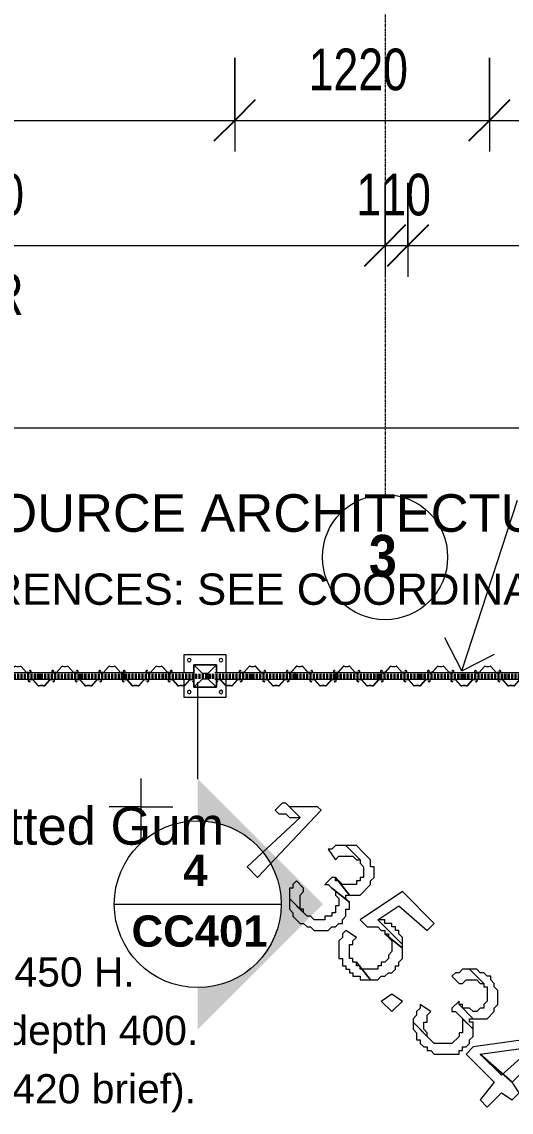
# Model space of a CAD drawing. Header units: millimetres. Extents: x -3370 to 37592, y -25802 to 13127.
# Drawn here: x 11013 to 13359, y -12282 to -7055 of the extents above; entities that cross this region are included whole.
import ezdxf

# ---------------------------------------------------------------- set-up
doc = ezdxf.new("R2010")
doc.units = ezdxf.units.MM
doc.linetypes.add('Boundary', pattern=[16, 10, -3, 0, -3])
doc.linetypes.add('Grid Line', pattern=[22.225, 12.7, -3.175, 3.175, -3.175])
for name, color, linetype, lineweight in [('2 Hoop survey', 8, 'Continuous', 9), ('A-ANNO-DIMS', 211, 'Continuous', 9), ('A-ANNO-DIMS-100', 211, 'Continuous', 9), ('A-FLOR-HRAL', 11, 'Continuous', 9), ('C-PROP-LINE', 91, 'Boundary', 70), ('G-ANNO-SYMB', 111, 'Continuous', 9), ('G-ANNO-TEXT', 231, 'Continuous', 9), ('S-GRID', 1, 'Continuous', 9), ('S-GRID-IDEN', 1, 'Continuous', 9), ('默认', 18, 'Continuous', 9)]:
    doc.layers.add(name, color=color, linetype=linetype, lineweight=lineweight)
doc.layers.add('ID_REVISION_MARKUP', color=7, linetype='Continuous', lineweight=25, true_color=0xc83228)
doc.styles.add('Arial_B', font='arialbd.ttf', dxfattribs={"height": 150})
doc.styles.add('Avenir_1', font='', dxfattribs={"width": 0.8, "height": 200})
doc.styles.add('Avenir_B', font='', dxfattribs={"width": 0.9, "height": 200})
doc.styles.add('ID_SANS', font='Arial.ttf')
doc.styles.get('Avenir_1').set_extended_font_data('Avenir')
doc.styles.get('Avenir_B').set_extended_font_data('Avenir', bold=True)
doc.dimstyles.new('OJID-2_0mm_Diagonal_Tick', dxfattribs={"dimscale": 304.8, "dimtxt": 282.499429, "dimasz": 0.656168, "dimexe": 0.492126, "dimexo": 0.0625, "dimgap": 0.164042, "dimtad": 1, "dimdsep": 46, "dimtxsty": 'Avenir_1', "dimblk1": 'OBLIQUE', "dimblk2": 'OBLIQUE', "dimsah": 1, "dimcen": 0.09, "dimdle": 0.492126, "dimazin": 3, "dimtfac": 1, "dimtdec": 4, "dimtix": 1, "dimtmove": 0, "dimatfit": 3, "dimfxl": 0.984252, "dimfxlon": 1, "dimtvp": 1, "dimtolj": 1, "dimarcsym": 2})

# ---------------------------------------------------------------- blocks, each defined once
blk = doc.blocks.new('2 Hoop survey-1260670-Lower Ground Floor')
at = {"layer": '默认', "color": 9}
for p, q in [((60014.6, -493.7), (60014.6, -781.6)), ((60014.6, -629.2), (59862.2, -629.2)), ((60014.6, -629.2), (60167, -629.2))]:
    blk.add_line(p, q, dxfattribs=at)
at = {"layer": '默认', "color": 9, "flags": 128}
for points in [[(60725.8, -629.2), (60708.8, -612.3), (60691.9, -612.3), (60658, -646.1), (60675, -663.1), (60708.8, -663.1), (60725.8, -680), (60776.6, -680)], [(60878.1, -646.1), (60861.2, -629.2), (60725.8, -629.2), (60776.6, -680), (60522.6, -917), (60573.4, -967.8)], [(60996.7, -815.5), (60945.9, -815.5), (60928.9, -832.4), (60912, -832.4), (60945.9, -883.2), (60962.8, -866.3), (61030.5, -866.3), (61047.5, -883.2), (61064.4, -883.2)], [(61081.3, -849.3), (61047.5, -815.5), (60996.7, -815.5), (61064.4, -883.2), (61064.4, -900.1), (61081.3, -917), (61081.3, -967.8), (61064.4, -967.8), (61064.4, -984.8), (61047.5, -984.8), (61047.5, -1001.7), (60979.7, -1001.7), (60962.8, -984.8), (60945.9, -984.8), (60945.9, -967.8), (61013.6, -1052.5), (61064.4, -1052.5), (61115.2, -1001.7), (61115.2, -984.8), (61132.1, -967.8), (61132.1, -917), (61115.2, -917), (61115.2, -883.2)], [(60793.5, -1018.6), (60759.6, -984.8), (60742.7, -1001.7), (60742.7, -1018.6), (60725.8, -1018.6), (60725.8, -1069.4), (60793.5, -1137.2), (60793.5, -1120.2), (60776.6, -1120.2), (60776.6, -1052.5), (60793.5, -1035.6)], [(60928.9, -967.8), (60895.1, -1001.7), (60912, -1001.7), (60928.9, -1018.6), (61013.6, -1086.4), (60996.7, -1069.4), (60996.7, -1052.5), (61013.6, -1052.5), (60945.9, -967.8)], [(61013.6, -1086.4), (60928.9, -1018.6), (60945.9, -1035.6), (60945.9, -1052.5), (60962.8, -1069.4), (60962.8, -1103.3), (60945.9, -1103.3), (60945.9, -1137.2), (60928.9, -1137.2), (60928.9, -1154.1), (60895.1, -1154.1), (60895.1, -1171), (60844.3, -1171), (60827.3, -1154.1), (60810.4, -1154.1), (60725.8, -1069.4), (60725.8, -1120.2), (60742.7, -1137.2), (60742.7, -1154.1), (60776.6, -1188), (60793.5, -1188), (60810.4, -1204.9), (60827.3, -1204.9), (60844.3, -1221.8), (60912, -1221.8), (60928.9, -1204.9), (60945.9, -1204.9), (60962.8, -1188), (60979.7, -1188), (60979.7, -1171), (60996.7, -1154.1), (60996.7, -1120.2), (61013.6, -1120.2)], [(61420, -1188), (61267.6, -1035.6), (61064.4, -1171), (61098.3, -1204.9), (61149.1, -1204.9), (61166, -1221.8), (61182.9, -1221.8), (61182.9, -1238.8), (61267.6, -1306.5), (61267.6, -1289.6), (61149.1, -1171), (61250.7, -1103.3), (61386.1, -1221.8)], [(61233.7, -1204.9), (61216.8, -1204.9), (61216.8, -1188), (61182.9, -1188), (61182.9, -1171), (61149.1, -1171), (61267.6, -1289.6), (61267.6, -1255.7), (61250.7, -1238.8), (61250.7, -1221.8), (61233.7, -1221.8)], [(61047.5, -1255.7), (60996.7, -1221.8), (60979.7, -1238.8), (60979.7, -1255.7), (60962.8, -1272.6), (60962.8, -1357.3), (60979.7, -1357.3), (60979.7, -1391.2), (60996.7, -1391.2), (60996.7, -1408.1), (61013.6, -1408.1), (61013.6, -1425), (61030.5, -1425), (61030.5, -1442), (61064.4, -1442), (61064.4, -1458.9), (61115.2, -1458.9), (61047.5, -1374.2), (61030.5, -1374.2), (61030.5, -1357.3), (61013.6, -1357.3), (61013.6, -1289.6), (61030.5, -1289.6), (61030.5, -1272.6)], [(61267.6, -1306.5), (61182.9, -1238.8), (61199.9, -1238.8), (61199.9, -1255.7), (61216.8, -1272.6), (61216.8, -1323.4), (61199.9, -1340.4), (61199.9, -1357.3), (61182.9, -1374.2), (61166, -1374.2), (61166, -1391.2), (61149.1, -1391.2), (61149.1, -1408.1), (61064.4, -1408.1), (61064.4, -1391.2), (61047.5, -1391.2), (61047.5, -1374.2), (61115.2, -1458.9), (61149.1, -1458.9), (61166, -1442), (61182.9, -1442), (61199.9, -1425), (61216.8, -1425), (61233.7, -1408.1), (61233.7, -1391.2), (61250.7, -1391.2), (61250.7, -1374.2), (61267.6, -1357.3)], [(61589.3, -1408.1), (61555.4, -1408.1), (61538.5, -1425), (61521.6, -1425), (61504.6, -1442), (61538.5, -1475.8), (61555.4, -1475.8), (61572.4, -1458.9), (61623.2, -1458.9), (61640.1, -1475.8), (61657, -1475.8)], [(61690.9, -1442), (61674, -1442), (61657, -1425), (61640.1, -1425), (61623.2, -1408.1), (61589.3, -1408.1), (61657, -1475.8), (61657, -1492.8), (61674, -1492.8), (61674, -1560.5), (61657, -1577.4), (61657, -1594.3), (61640.1, -1594.3), (61623.2, -1611.3), (61606.2, -1611.3), (61589.3, -1594.3), (61555.4, -1594.3), (61555.4, -1577.4), (61538.5, -1577.4), (61606.2, -1645.1), (61674, -1645.1), (61707.8, -1611.3), (61707.8, -1594.3), (61724.8, -1577.4), (61724.8, -1509.7), (61707.8, -1492.8), (61707.8, -1475.8), (61690.9, -1458.9)], [(61166, -1560.5), (61216.8, -1526.6), (61267.6, -1560.5), (61216.8, -1611.3)], [(61538.5, -1560.5), (61504.6, -1594.3), (61504.6, -1611.3), (61521.6, -1611.3), (61606.2, -1695.9), (61606.2, -1662.1), (61589.3, -1662.1), (61589.3, -1645.1), (61606.2, -1645.1), (61538.5, -1577.4)], [(61403.1, -1611.3), (61352.3, -1577.4), (61352.3, -1594.3), (61335.3, -1611.3), (61335.3, -1628.2), (61318.4, -1645.1), (61318.4, -1662.1), (61386.1, -1729.8), (61386.1, -1712.9), (61369.2, -1695.9), (61369.2, -1662.1), (61386.1, -1662.1), (61386.1, -1628.2)], [(61606.2, -1695.9), (61555.4, -1645.1), (61555.4, -1712.9), (61538.5, -1712.9), (61538.5, -1729.8), (61504.6, -1763.7), (61420, -1763.7), (61318.4, -1662.1), (61318.4, -1695.9), (61335.3, -1712.9), (61335.3, -1746.7), (61352.3, -1746.7), (61352.3, -1763.7), (61369.2, -1780.6), (61386.1, -1780.6), (61386.1, -1797.5), (61403.1, -1797.5), (61420, -1814.5), (61538.5, -1814.5), (61538.5, -1797.5), (61555.4, -1797.5), (61555.4, -1780.6), (61572.4, -1780.6), (61589.3, -1763.7), (61589.3, -1746.7), (61606.2, -1729.8)], [(61995.7, -1746.7), (61894.1, -1780.6), (61741.7, -1916.1), (61640.1, -1814.5), (61792.5, -1949.9), (61995.7, -1746.7), (61961.8, -1729.8), (61606.2, -1780.6), (61572.4, -1814.5), (61707.8, -1949.9), (61640.1, -2034.6), (61674, -2068.5), (61741.7, -2000.7), (61792.5, -2034.6), (61826.4, -2000.7), (61792.5, -1949.9), (61640.1, -1814.5), (61894.1, -1780.6)]]:
    blk.add_lwpolyline(points, close=True, dxfattribs=at)
blk = doc.blocks.new('栏杆扶手 - Left Side-1798714-Lower Ground Floor')
at = {"layer": 'A-FLOR-HRAL'}
for p, q in [((-15.9, 57.8), (-15.9, 43.2)), ((-15.1, 43.2), (-15.1, 57.8)), ((-6.8, 54.4), (-6.2, 53.8)), ((-14.8, 40.8), (13.9, 15.1)), ((14.4, 15.7), (-14.3, 41.4)), ((-15.9, -43.2), (-15.9, -57.8)), ((-15.1, -57.8), (-15.1, -43.2)), ((13.9, -15.1), (-14.8, -40.8)), ((-14.3, -41.4), (14.4, -15.7)), ((-6.2, -53.8), (-6.8, -54.4))]:
    blk.add_line(p, q, dxfattribs=at)
for centre, radius, start, end in [((-10.2, 57.8), 5.65, 314.7405, 180), ((-10.2, 57.8), 4.86, 314.6981, 180), ((-12.7, 43.2), 3.17, 180, 228.1542), ((-12.7, 43.2), 2.38, 180, 228.1529), ((64.6, 0), 51, 166.5129, 193.4871), ((11.9, 12.6), 3.18, 346.5129, 50.7843), ((11.9, 12.6), 3.97, 346.5129, 50.7843), ((64.6, 0), 50.2, 166.5129, 193.4871), ((-12.7, -43.2), 3.17, 131.8458, 180), ((-12.7, -43.2), 2.38, 131.8471, 180), ((11.9, -12.6), 3.17, 309.2157, 13.4871), ((11.9, -12.6), 3.97, 309.2157, 13.4871), ((-10.2, -57.8), 5.65, 180, 45.2595), ((-10.2, -57.8), 4.86, 180, 45.3019)]:
    blk.add_arc(centre, radius, start, end, dxfattribs=at)
blk = doc.blocks.new('栏杆扶手 - Right Side-V1-Lower Ground Floor')
at = {"layer": 'A-FLOR-HRAL'}
for p, q in [((6.2, 53.8), (6.8, 54.4)), ((15.1, 57.8), (15.1, 43.2)), ((15.9, 43.2), (15.9, 57.8)), ((14.3, 41.4), (-14.4, 15.7)), ((-13.9, 15.1), (14.8, 40.8)), ((-14.4, -15.7), (14.3, -41.4)), ((14.8, -40.8), (-13.9, -15.1)), ((15.1, -43.2), (15.1, -57.8)), ((15.9, -57.8), (15.9, -43.2)), ((6.8, -54.4), (6.2, -53.8))]:
    blk.add_line(p, q, dxfattribs=at)
for centre, radius, start, end in [((10.2, 57.8), 5.65, 360, 225.2595), ((10.2, 57.8), 4.86, 0, 225.3019), ((-11.9, 12.6), 3.97, 129.2157, 193.4871), ((-64.6, 0), 50.2, 346.5129, 13.4871), ((-11.9, 12.6), 3.17, 129.2157, 193.4871), ((-64.6, 0), 51, 346.5129, 13.4871), ((12.7, 43.2), 2.38, 311.8471, 0), ((12.7, 43.2), 3.17, 311.8458, 0), ((-11.9, -12.6), 3.97, 166.5129, 230.7843), ((-11.9, -12.6), 3.18, 166.5129, 230.7843), ((12.7, -43.2), 2.38, 0, 48.1529), ((12.7, -43.2), 3.17, 0, 48.1542), ((10.2, -57.8), 5.65, 134.7405, 360), ((10.2, -57.8), 4.86, 134.6981, 0)]:
    blk.add_arc(centre, radius, start, end, dxfattribs=at)
blk = doc.blocks.new('栏杆扶手 - Right Side-V2-Lower Ground Floor')
at = {"layer": 'A-FLOR-HRAL'}
for p, q in [((6.2, 53.8), (6.8, 54.4)), ((15.1, 57.8), (15.1, 43.2)), ((15.9, 43.2), (15.9, 57.8)), ((14.3, 41.4), (-14.4, 15.7)), ((-13.9, 15.1), (14.8, 40.8)), ((-14.4, -15.7), (14.3, -41.4)), ((14.8, -40.8), (-13.9, -15.1)), ((15.1, -43.2), (15.1, -57.8)), ((15.9, -57.8), (15.9, -43.2)), ((6.8, -54.4), (6.2, -53.8))]:
    blk.add_line(p, q, dxfattribs=at)
for centre, radius, start, end in [((10.2, 57.8), 5.65, 360, 225.2595), ((10.2, 57.8), 4.86, 0, 225.3019), ((-11.9, 12.6), 3.97, 129.2157, 193.4871), ((-64.6, 0), 50.2, 346.5129, 13.4871), ((-11.9, 12.6), 3.17, 129.2157, 193.4871), ((-64.6, 0), 51, 346.5129, 13.4871), ((12.7, 43.2), 2.38, 311.8471, 0), ((12.7, 43.2), 3.17, 311.8458, 0), ((-11.9, -12.6), 3.97, 166.5129, 230.7843), ((-11.9, -12.6), 3.18, 166.5129, 230.7843), ((12.7, -43.2), 2.38, 0, 48.1529), ((12.7, -43.2), 3.17, 0, 48.1542), ((10.2, -57.8), 5.65, 134.7405, 205.1341), ((10.2, -57.8), 4.86, 134.6981, 205.1049), ((10.2, -57.8), 4.86, 331.8373, 0), ((10.2, -57.8), 5.65, 345.9213, 360)]:
    blk.add_arc(centre, radius, start, end, dxfattribs=at)
blk = doc.blocks.new('栏杆扶手 - Surface-Mounted Center-1798717-Lower Ground Floor')
at = {"layer": 'A-FLOR-HRAL'}
for p, q in [((-15.875, 101.6), (-101.6, 101.6)), ((-101.6, 101.6), (-101.6, -101.6)), ((-53.975, 53.975), (53.975, 53.975)), ((-53.975, 53.975), (-12.7, 12.7)), ((-53.975, -53.975), (-53.975, 53.975)), ((53.975, 53.975), (-53.975, 53.975)), ((-53.975, 53.975), (-53.975, -53.975)), ((12.7, 12.7), (53.975, 53.975)), ((101.6, 101.6), (15.875, 101.6)), ((53.975, 53.975), (53.975, -53.975)), ((53.975, -53.975), (53.975, 53.975)), ((101.6, -101.6), (101.6, 101.6)), ((12.7, 12.7), (-12.7, 12.7)), ((-12.7, 12.7), (-12.7, -12.7)), ((12.7, -12.7), (12.7, 12.7)), ((-53.975, -53.975), (-12.7, -12.7)), ((-12.7, -12.7), (12.7, -12.7)), ((53.975, -53.975), (12.7, -12.7)), ((-101.6, -101.6), (-15.875, -101.6)), ((-15.875, -53.975), (-53.975, -53.975)), ((-53.975, -53.975), (-15.875, -53.975)), ((53.975, -53.975), (15.875, -53.975)), ((15.875, -53.975), (53.975, -53.975)), ((15.875, -101.6), (101.6, -101.6))]:
    blk.add_line(p, q, dxfattribs=at)
for centre, start, end in [((-76.2, 76.2), 0, 180), ((-76.2, 76.2), 180, 0), ((76.2, 76.2), 0, 180), ((76.2, 76.2), 180, 0), ((-76.2, -76.2), 0, 180), ((-76.2, -76.2), 180, 0), ((76.2, -76.2), 0, 180), ((76.2, -76.2), 180, 0)]:
    blk.add_arc(centre, 8.731, start, end, dxfattribs=at)
blk = doc.blocks.new('栏杆扶手 - Right Side-1798712-Lower Ground Floor')
at = {"layer": 'A-FLOR-HRAL'}
for p, q in [((6.2, 53.8), (6.8, 54.4)), ((15.1, 57.8), (15.1, 43.2)), ((15.9, 43.2), (15.9, 57.8)), ((14.3, 41.4), (-14.4, 15.7)), ((-13.9, 15.1), (14.8, 40.8)), ((-14.4, -15.7), (14.3, -41.4)), ((14.8, -40.8), (-13.9, -15.1)), ((15.1, -43.2), (15.1, -57.8)), ((15.9, -57.8), (15.9, -43.2)), ((6.8, -54.4), (6.2, -53.8))]:
    blk.add_line(p, q, dxfattribs=at)
for centre, radius, start, end in [((10.2, 57.8), 5.65, 154.8659, 225.2595), ((10.2, 57.8), 4.86, 154.8951, 225.3019), ((10.2, 57.8), 4.86, 0, 28.1627), ((10.2, 57.8), 5.65, 360, 14.0787), ((-11.9, 12.6), 3.97, 129.2157, 193.4871), ((-64.6, 0), 50.2, 346.5129, 13.4871), ((-11.9, 12.6), 3.17, 129.2157, 193.4871), ((-64.6, 0), 51, 346.5129, 13.4871), ((12.7, 43.2), 2.38, 311.8471, 0), ((12.7, 43.2), 3.17, 311.8458, 0), ((-11.9, -12.6), 3.97, 166.5129, 230.7843), ((-11.9, -12.6), 3.18, 166.5129, 230.7843), ((12.7, -43.2), 2.38, 0, 48.1529), ((12.7, -43.2), 3.17, 0, 48.1542), ((10.2, -57.8), 5.65, 134.7405, 360), ((10.2, -57.8), 4.86, 134.6981, 0)]:
    blk.add_arc(centre, radius, start, end, dxfattribs=at)
blk = doc.blocks.new('栏杆扶手 - 栏杆扶手-2236474-Lower Ground Floor')
at = {"layer": 'A-FLOR-HRAL'}
for p, q in [((11837.9, -10175.8), (10325.3, -10175.8)), ((12324.1, -10175.8), (11938.1, -10175.8)), ((12324.1, -10207.5), (12324.1, -10175.8)), ((14314.2, -10175.8), (12324.1, -10175.8)), ((11837.9, -10207.5), (10325.3, -10207.5)), ((12324.1, -10207.5), (11938.1, -10207.5)), ((14314.2, -10207.5), (12324.1, -10207.5))]:
    blk.add_line(p, q, dxfattribs=at)
at = {"rotation": 89.99999999999982}
for name, p in [('栏杆扶手 - Surface-Mounted Center-1798717-Lower Ground Floor', (11891.8, -10191.6)), ('栏杆扶手 - Left Side-1798714-Lower Ground Floor', (10994.9, -10159.8)), ('栏杆扶手 - Left Side-1798714-Lower Ground Floor', (11220.3, -10159.8)), ('栏杆扶手 - Left Side-1798714-Lower Ground Floor', (11445.7, -10159.8)), ('栏杆扶手 - Left Side-1798714-Lower Ground Floor', (11671.1, -10159.8)), ('栏杆扶手 - Left Side-1798714-Lower Ground Floor', (12118.8, -10159.8)), ('栏杆扶手 - Left Side-1798714-Lower Ground Floor', (12344.2, -10159.8)), ('栏杆扶手 - Left Side-1798714-Lower Ground Floor', (12569.6, -10159.8)), ('栏杆扶手 - Left Side-1798714-Lower Ground Floor', (12795, -10159.8)), ('栏杆扶手 - Left Side-1798714-Lower Ground Floor', (13020.4, -10159.8)), ('栏杆扶手 - Left Side-1798714-Lower Ground Floor', (13245.8, -10159.8)), ('栏杆扶手 - Right Side-V1-Lower Ground Floor', (11107.6, -10223.4)), ('栏杆扶手 - Right Side-V1-Lower Ground Floor', (11333, -10223.4)), ('栏杆扶手 - Right Side-V1-Lower Ground Floor', (11558.4, -10223.4)), ('栏杆扶手 - Right Side-V2-Lower Ground Floor', (11777.5, -10223.4)), ('栏杆扶手 - Right Side-1798712-Lower Ground Floor', (12006.1, -10223.4)), ('栏杆扶手 - Right Side-V1-Lower Ground Floor', (12231.5, -10223.4)), ('栏杆扶手 - Right Side-V1-Lower Ground Floor', (12456.9, -10223.4)), ('栏杆扶手 - Right Side-V1-Lower Ground Floor', (12682.3, -10223.4)), ('栏杆扶手 - Right Side-V1-Lower Ground Floor', (12907.7, -10223.4)), ('栏杆扶手 - Right Side-V1-Lower Ground Floor', (13133.1, -10223.4)), ('栏杆扶手 - Right Side-V1-Lower Ground Floor', (13358.5, -10223.4))]:
    blk.add_blockref(name, p, dxfattribs=at)
blk = doc.blocks.new('Family - ___-1140397-Lower Ground Floor')
at = {"layer": 'C-PROP-LINE'}
blk.add_line((-3370.2, -10191.6), (37591.9, -10191.6), dxfattribs=at)
blk = doc.blocks.new('DIMBLOCK2-Lower Ground Floor')
at = {"layer": 'A-ANNO-DIMS-100'}
for p, q in [((9034, -7227.6), (9034, -7677.6)), ((9034, -7527.6), (9034, -7227.6)), ((12034, -7227.6), (12034, -7677.6)), ((12034, -7527.6), (12034, -7227.6)), ((9034, -7527.6), (12034, -7527.6))]:
    blk.add_line(p, q, dxfattribs=at)
at = {"layer": 'A-ANNO-DIMS-100', "lineweight": 25}
for p, q in [((9034, -7527.6), (9134, -7427.6)), ((12034, -7527.6), (12134, -7427.6)), ((9034, -7527.6), (8934, -7627.6)), ((12034, -7527.6), (11934, -7627.6))]:
    blk.add_line(p, q, dxfattribs=at)
at = {"layer": 'A-ANNO-DIMS-100', "color": 0, "insert": (10277.9, -7183.5), "char_height": 200, "width": 614.719, "attachment_point": 1, "line_spacing_factor": 1.129998, "style": 'Avenir_1'}
blk.add_mtext('3000', dxfattribs=at)
blk = doc.blocks.new('_Oblique')
at = {"color": 0, "linetype": 'ByBlock', "lineweight": -2}
blk.add_line((-0.5, -0.5), (0.5, 0.5), dxfattribs=at)
blk = doc.blocks.new('DIMBLOCK3-Lower Ground Floor')
at = {"layer": 'A-ANNO-DIMS-100'}
for p, q in [((12034, -7227.6), (12034, -7677.6)), ((12034, -7527.6), (12034, -7227.6)), ((13254, -7227.6), (13254, -7677.6)), ((13254, -7527.6), (13254, -7227.6)), ((12034, -7527.6), (13254, -7527.6))]:
    blk.add_line(p, q, dxfattribs=at)
at = {"layer": 'A-ANNO-DIMS-100', "lineweight": 25}
for p, q in [((12034, -7527.6), (12134, -7427.6)), ((13254, -7527.6), (13354, -7427.6)), ((12034, -7527.6), (11934, -7627.6)), ((13254, -7527.6), (13154, -7627.6))]:
    blk.add_line(p, q, dxfattribs=at)
at = {"layer": 'A-ANNO-DIMS-100', "color": 0, "insert": (12387.9, -7183.5), "char_height": 200, "width": 614.719, "attachment_point": 1, "line_spacing_factor": 1.129998, "style": 'Avenir_1'}
blk.add_mtext('1220', dxfattribs=at)
blk = doc.blocks.new('DIMBLOCK4-Lower Ground Floor')
at = {"layer": 'A-ANNO-DIMS-100'}
for p, q in [((13254, -7227.6), (13254, -7677.6)), ((13254, -7527.6), (13254, -7227.6)), ((16254, -7227.6), (16254, -7677.6)), ((16254, -7527.6), (16254, -7227.6)), ((13254, -7527.6), (16254, -7527.6))]:
    blk.add_line(p, q, dxfattribs=at)
at = {"layer": 'A-ANNO-DIMS-100', "lineweight": 25}
for p, q in [((13254, -7527.6), (13354, -7427.6)), ((16254, -7527.6), (16354, -7427.6)), ((13254, -7527.6), (13154, -7627.6)), ((16254, -7527.6), (16154, -7627.6))]:
    blk.add_line(p, q, dxfattribs=at)
at = {"layer": 'A-ANNO-DIMS-100', "color": 0, "insert": (14497.9, -7183.5), "char_height": 200, "width": 614.719, "attachment_point": 1, "line_spacing_factor": 1.129998, "style": 'Avenir_1'}
blk.add_mtext('3000', dxfattribs=at)
blk = doc.blocks.new('DIMBLOCK48-Lower Ground Floor')
at = {"layer": 'A-ANNO-DIMS-100'}
for p, q in [((8584, -8702.1), (8584, -9152.1)), ((8584, -9002.1), (8584, -8702.1)), ((32084, -8702.1), (32084, -9152.1)), ((32084, -9002.1), (32084, -8702.1)), ((8434, -9002.1), (32084, -9002.1))]:
    blk.add_line(p, q, dxfattribs=at)
at = {"layer": 'A-ANNO-DIMS-100', "lineweight": 25}
for p, q in [((8584, -9002.1), (8684, -8902.1)), ((32084, -9002.1), (32184, -8902.1)), ((8584, -9002.1), (8484, -9102.1)), ((32084, -9002.1), (31984, -9102.1))]:
    blk.add_line(p, q, dxfattribs=at)
at = {"layer": 'A-ANNO-DIMS-100', "color": 0, "insert": (20013.9, -8657.9), "char_height": 200, "width": 768.398, "attachment_point": 1, "line_spacing_factor": 1.129998, "style": 'Avenir_1'}
blk.add_mtext('23500', dxfattribs=at)
blk = doc.blocks.new('轴网 - Annotation - Grid Head _Circle 6mm_-283740-Lower Ground Floor')
at = {"layer": 'S-GRID-IDEN'}
blk.add_circle((0, 0), 3, dxfattribs=at)
blk = doc.blocks.new('DIMBLOCK54-Lower Ground Floor')
at = {"layer": 'A-ANNO-DIMS-100'}
for p, q in [((8854, -7827.6), (8854, -8277.6)), ((8854, -8127.6), (8854, -7827.6)), ((12754, -7827.6), (12754, -8277.6)), ((12754, -8127.6), (12754, -7827.6)), ((8854, -8127.6), (12754, -8127.6))]:
    blk.add_line(p, q, dxfattribs=at)
at = {"layer": 'A-ANNO-DIMS-100', "lineweight": 25}
for p, q in [((8854, -8127.6), (8954, -8027.6)), ((12754, -8127.6), (12854, -8027.6)), ((8854, -8127.6), (8754, -8227.6)), ((12754, -8127.6), (12654, -8227.6))]:
    blk.add_line(p, q, dxfattribs=at)
at = {"layer": 'A-ANNO-DIMS-100', "color": 0, "char_height": 200, "attachment_point": 1, "line_spacing_factor": 1.129998, "style": 'Avenir_1'}
for s, insert, width in [('3900', (10547.9, -7783.5), 614.719), ('BAR', (10581.8, -8260.1), 533.359)]:
    blk.add_mtext(s, dxfattribs=dict(at, insert=insert, width=width))
blk = doc.blocks.new('DIMBLOCK55-Lower Ground Floor')
at = {"layer": 'A-ANNO-DIMS-100'}
for p, q in [((12754, -7827.6), (12754, -8277.6)), ((12754, -8127.6), (12754, -7827.6)), ((12864, -7827.6), (12864, -8277.6)), ((12864, -8127.6), (12864, -7827.6)), ((12754, -8127.6), (12864, -8127.6))]:
    blk.add_line(p, q, dxfattribs=at)
at = {"layer": 'A-ANNO-DIMS-100', "lineweight": 25}
for p, q in [((12754, -8127.6), (12854, -8027.6)), ((12864, -8127.6), (12964, -8027.6)), ((12754, -8127.6), (12654, -8227.6)), ((12864, -8127.6), (12764, -8227.6))]:
    blk.add_line(p, q, dxfattribs=at)
at = {"layer": 'A-ANNO-DIMS-100', "color": 0, "insert": (12616.9, -7783.5), "char_height": 200, "width": 461.039, "attachment_point": 1, "line_spacing_factor": 1.129998, "style": 'Avenir_1'}
blk.add_mtext('110', dxfattribs=at)
blk = doc.blocks.new('DIMBLOCK56-Lower Ground Floor')
at = {"layer": 'A-ANNO-DIMS-100'}
for p, q in [((12864, -7827.6), (12864, -8277.6)), ((12864, -8127.6), (12864, -7827.6)), ((16654, -7827.6), (16654, -8277.6)), ((16654, -8127.6), (16654, -7827.6)), ((12864, -8127.6), (16654, -8127.6))]:
    blk.add_line(p, q, dxfattribs=at)
at = {"layer": 'A-ANNO-DIMS-100', "lineweight": 25}
for p, q in [((12864, -8127.6), (12964, -8027.6)), ((16654, -8127.6), (16754, -8027.6)), ((12864, -8127.6), (12764, -8227.6)), ((16654, -8127.6), (16554, -8227.6))]:
    blk.add_line(p, q, dxfattribs=at)
at = {"layer": 'A-ANNO-DIMS-100', "color": 0, "char_height": 200, "attachment_point": 1, "line_spacing_factor": 1.129998, "style": 'Avenir_1'}
for s, insert, width in [('3790', (14502.9, -7783.5), 614.719), ('MASTER BEDROOM', (13689.3, -8260.1), 2567.355)]:
    blk.add_mtext(s, dxfattribs=dict(at, insert=insert, width=width))
blk = doc.blocks.new('剖面 - Filled-602395-Lower Ground Floor')
at = {"layer": 'G-ANNO-SYMB'}
h = blk.add_hatch(color=256, dxfattribs=at)
edge = h.paths.add_edge_path()
edge.add_line((-12, 0), (-6.01, 5.99))
edge.add_line((-6.01, 5.99), (-6.01, 4))
edge.add_arc((-6, 0), 4, 90.1453, 180)
edge.add_line((-10, 0), (-12, 0))
h = blk.add_hatch(color=256, dxfattribs=at)
edge = h.paths.add_edge_path()
edge.add_line((0, 0), (-2.02, 0))
edge.add_arc((-6.02, 0), 4, 0, 89.8547)
edge.add_line((-6.01, 4), (-6.01, 6.01))
edge.add_line((-6.01, 6.01), (0, 0))
for start, end in [(360, 180), (180, 360)]:
    blk.add_arc((-6, 0), 4, start, end, dxfattribs=at)

msp = doc.modelspace()

# ---------------------------------------------------------------- linework, layer by layer
at = {"layer": 'G-ANNO-SYMB'}
for p, q in [((11856.52, -10685.076), (11856.52, -10221.426)), ((11456.52, -11285.076), (12256.52, -11285.076))]:
    msp.add_line(p, q, dxfattribs=at)
at = {"layer": 'G-ANNO-TEXT', "color": 7}
for q in [(13388.844, -9348.752), (13041.332, -10009.029), (13278.942, -10086.757)]:
    msp.add_line((13121.273, -10166.698), q, dxfattribs=at)
at = {"layer": 'S-GRID', "linetype": 'Grid Line'}
msp.add_line((12754.04, -110.599), (12754.04, -9321.465), dxfattribs=at)

# ---------------------------------------------------------------- block references
at = {"layer": '2 Hoop survey', "color": 9}
msp.add_blockref('2 Hoop survey-1260670-Lower Ground Floor', (-48430.024, -10188.937), dxfattribs=at)
at = {"layer": 'A-FLOR-HRAL'}
msp.add_blockref('栏杆扶手 - 栏杆扶手-2236474-Lower Ground Floor', (0, 0), dxfattribs=at)
at = {"layer": 'C-PROP-LINE'}
msp.add_blockref('Family - ___-1140397-Lower Ground Floor', (0, 0), dxfattribs=at)
at = {"layer": 'G-ANNO-SYMB', "extrusion": (0, 0, -1), "xscale": 99.99999999999993, "yscale": 99.99999999999993, "zscale": 99.99999999999993, "rotation": 90.00000000000001}
msp.add_blockref('剖面 - Filled-602395-Lower Ground Floor', (-11856.52, -10685.076), dxfattribs=at)
at = {"layer": 'S-GRID-IDEN', "xscale": 99.99999999999993, "yscale": 99.99999999999993, "zscale": 99.99999999999993, "rotation": 180}
msp.add_blockref('轴网 - Annotation - Grid Head _Circle 6mm_-283740-Lower Ground Floor', (12754.04, -9621.465), dxfattribs=at)

# ---------------------------------------------------------------- texts
at = {"layer": 'G-ANNO-SYMB', "char_height": 150, "attachment_point": 1, "style": 'Arial_B'}
for s, insert, width in [('\\fArial|b1|i0|c134|p34|;4', (11787.012, -11047.891), 144.30375), ('CC401', (11539.449, -11339.088), 801.6875)]:
    msp.add_mtext(s, dxfattribs=dict(at, insert=insert, width=width))
at = {"layer": 'ID_REVISION_MARKUP', "style": 'ID_SANS'}
for s, height, p in [('INTERIOR CONCEPT - SOURCE ARCHITECTURE RETAINED', 180, (8000, -9500)), ('DIMENSION / CEILING DIFFERENCES: SEE COORDINATION NOTES', 150, (8000, -9850)), ('REV-01 / Sandstone / Spotted Gum', 180, (8000, -11000)), ('Floating travertine ethanol hearth: 450 H.', 140, (8000, -11680)), ('Existing cabinet removed; source depth 400.', 140, (8000, -11960)), ('+220 clear width beyond hearth (+420 brief).', 140, (8000, -12240))]:
    msp.add_text(s, height=height, dxfattribs=at).set_placement(p)
at = {"layer": 'S-GRID-IDEN', "insert": (12676.762, -9514.812), "char_height": 200, "width": 180.37969, "attachment_point": 1, "style": 'Avenir_B'}
msp.add_mtext('\\fAvenir|b1|i0|c134|p34|;\\W.9;3', dxfattribs=at)

# ---------------------------------------------------------------- dimensions: what is measured, and where the dimension line sits
at = {"layer": 'A-ANNO-DIMS'}
for base, p1, p2, override, picture, middle in [((12034.04, -7527.635), (9034.04, -7227.635), (12034.04, -7227.635), {"dimfxl": 3000}, 'DIMBLOCK2-Lower Ground Floor', (10534.04, -7374.245)), ((13254.04, -7527.635), (12034.04, -7227.635), (13254.04, -7227.635), {"dimfxl": 1220}, 'DIMBLOCK3-Lower Ground Floor', (12644.04, -7374.245)), ((16254.04, -7527.635), (13254.04, -7227.635), (16254.04, -7227.635), {"dimfxl": 3000}, 'DIMBLOCK4-Lower Ground Floor', (14754.04, -7374.245)), ((12864.04, -8127.635), (12754.04, -7827.635), (12864.04, -7827.635), {"dimfxl": 110}, 'DIMBLOCK55-Lower Ground Floor', (12809.04, -7974.245)), ((32084.04, -9002.062), (8584.04, -8702.062), (32084.04, -8702.062), {"dimfxl": 23500}, 'DIMBLOCK48-Lower Ground Floor', (20334.04, -8848.672))]:
    dim = msp.add_linear_dim(base=base, p1=p1, p2=p2, dimstyle='OJID-2_0mm_Diagonal_Tick', override=override, dxfattribs=at)
    dim.commit()
    dim.dimension.update_dxf_attribs({"geometry": picture, "text_midpoint": middle})
for base, p1, p2, text, override, picture, middle in [((12754.04, -8127.635), (8854.04, -7827.635), (12754.04, -7827.635), '<>\\XBAR', {"dimfxl": 3900}, 'DIMBLOCK54-Lower Ground Floor', (10804.04, -8127.635)), ((16654.04, -8127.635), (12864.04, -7827.635), (16654.04, -7827.635), '<>\\XMASTER BEDROOM', {"dimfxl": 3790}, 'DIMBLOCK56-Lower Ground Floor', (14759.04, -8127.635))]:
    dim = msp.add_linear_dim(base=base, p1=p1, p2=p2, text=text, dimstyle='OJID-2_0mm_Diagonal_Tick', override=override, dxfattribs=at)
    dim.commit()
    dim.dimension.update_dxf_attribs({"geometry": picture, "text_midpoint": middle})

doc.saveas('drawing.dxf')
